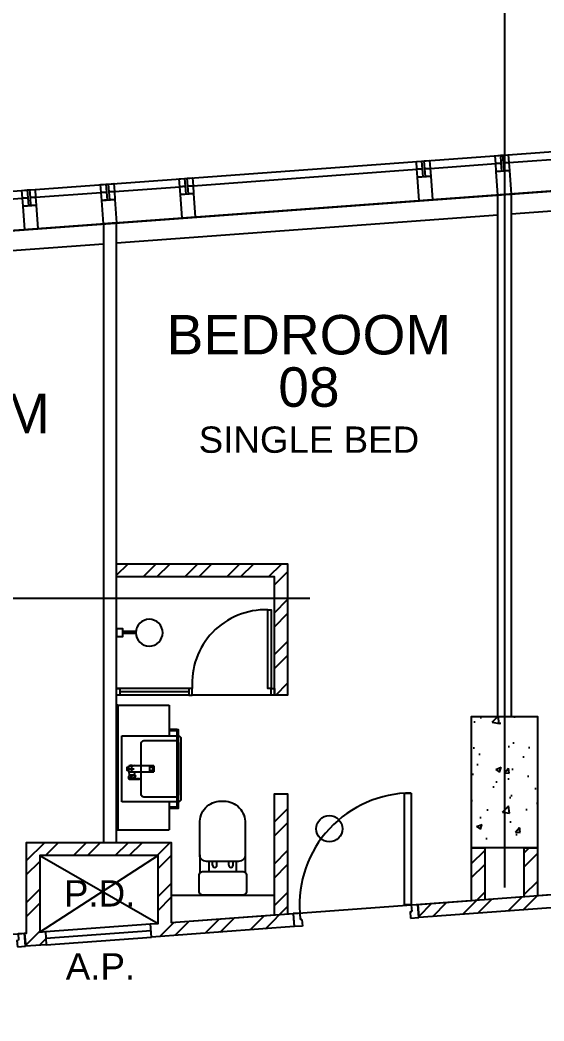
# Model space of a CAD drawing. Header units: millimetres. Extents: x -1214 to 71105, y 7230 to 56309.
# Drawn here: x 33315 to 37300, y 32234 to 39846 of the extents above; entities that cross this region are included whole.
import ezdxf
from ezdxf.enums import TextEntityAlignment as Align

# ---------------------------------------------------------------- set-up
doc = ezdxf.new("R2010")
doc.units = ezdxf.units.MM
doc.header["$MEASUREMENT"] = 0
doc.linetypes.add('CENTERX2', pattern=[101.6, 63.5, -12.7, 12.7, -12.7])
doc.layers.get('0').update_dxf_attribs({"color": 8})
doc.layers.get('Defpoints').update_dxf_attribs({"color": 8})
for name, color, linetype in [('Default', 8, 'Continuous'), ('Door', 8, 'Continuous'), ('Dry Wall', 8, 'Continuous'), ('FSD', 8, 'Continuous'), ('GBP A.P.', 8, 'Continuous'), ('GBP Dim', 8, 'Continuous'), ('GBP Text 200', 8, 'Continuous'), ('GBP Text 250', 8, 'Continuous'), ('grid', 8, 'CENTERX2'), ('hatch', 8, 'Continuous'), ('Kerb', 8, 'Continuous'), ('LP-Furn built-in', 8, 'Continuous'), ('LP-Sanitary', 8, 'Continuous'), ('LP-Sanitary2', 8, 'Continuous'), ('LP-WC', 8, 'Continuous'), ('PD', 8, 'Continuous'), ('PD DOOR', 8, 'Continuous'), ('TEXT', 8, 'Continuous'), ('WALL-NEW', 8, 'Continuous'), ('WALL-STRUCTURE', 8, 'Continuous'), ('WINDOW', 8, 'Continuous'), ('WINDOW-MULLION', 8, 'Continuous'), ('zzz-room mix', 8, 'Continuous')]:
    doc.layers.add(name, color=color, linetype=linetype)
doc.layers.add('LP-Nonplot', color=8, linetype='Continuous', plot=False)
doc.styles.add('BH', font='arial.ttf')
doc.dimstyles.new('200 GBP', dxfattribs={"dimscale": 1.5, "dimtxt": 150, "dimasz": 50, "dimexe": 100, "dimexo": 50, "dimgap": 50, "dimtad": 1, "dimdec": 0, "dimzin": 0, "dimdsep": 46, "dimtxsty": 'BH', "dimblk": 'ARCHTICK', "dimcen": 0.09, "dimdle": 100, "dimclrd": 9, "dimclre": 9, "dimclrt": 1, "dimadec": 0, "dimazin": 0, "dimtfac": 1, "dimtdec": 0, "dimtix": 1, "dimtmove": 2, "dimatfit": 3, "dimldrblk": 'ARCHTICK', "dimfxl": 300, "dimfxlon": 1, "dimtolj": 1, "dimtzin": 0, "dimarcsym": 0})
doc.dimstyles.get("Standard").update_dxf_attribs({"dimtxt": 0.18, "dimasz": 0.18, "dimexe": 0.18, "dimexo": 0.0625, "dimgap": 0.09, "dimtad": 0, "dimtih": 1, "dimtoh": 1, "dimdec": 4, "dimzin": 0, "dimdsep": 46, "dimtxsty": 'Standard', "dimcen": 0.09, "dimadec": 0, "dimazin": 0, "dimtfac": 1, "dimtdec": 4, "dimtofl": 0, "dimtmove": 0, "dimatfit": 3, "dimfxl": 1, "dimtolj": 1, "dimtzin": 0, "dimarcsym": 0})

# ---------------------------------------------------------------- blocks, each defined once
blk = doc.blocks.new('DR1CR2')
at = {"layer": 'Door'}
for p, q in [((-50, 0), (-50, -50)), ((-50, 0), (0, 0)), ((0, 0), (0, -75)), ((-62.5, -50), (-50, -50)), ((-62.5, -50), (-62.5, -100)), ((0, -75), (0, -100)), ((-62.5, -100), (0, -100))]:
    blk.add_line(p, q, dxfattribs=at)
blk = doc.blocks.new('A$C65CE4B9A')
at = {"layer": 'grid', "ltscale": 200}
for p, q in [((-32000, 10500), (-32000, -20450)), ((-66500, 0), (0, 0))]:
    blk.add_line(p, q, dxfattribs=at)
blk = doc.blocks.new('_ArchTick')
at = {"color": 0, "const_width": 0.1}
blk.add_lwpolyline([(0.5, 0.5), (-0.5, -0.5)], dxfattribs=at)
blk = doc.blocks.new('*D47')
at = {"layer": 'Defpoints', "color": 0, "transparency": 16777216}
for p in [(35702.3, 32974.1), (42052.7, 31885.6), (35815.7, 31428.2)]:
    blk.add_point(p, dxfattribs=at)
at = {"layer": 'GBP Dim', "color": 9, "lineweight": -2, "transparency": 16777216}
for p, q in [((41928.3, 33581), (42063.6, 31736)), ((41490.5, 33398.5), (42088.9, 33442.4)), ((41603.9, 31852.7), (42202.3, 31896.6))]:
    blk.add_line(p, q, dxfattribs=at)
at = {"layer": 'GBP Dim', "color": 9, "lineweight": -2, "transparency": 16777216, "xscale": 75, "yscale": 75, "zscale": 75}
for p, rotation in [((41939.3, 33431.4), 94.19418278322694), ((42052.7, 31885.6), 274.1941827832269)]:
    blk.add_blockref('_ArchTick', p, dxfattribs=dict(at, rotation=rotation))
at = {"layer": 'GBP Dim', "transparency": 16777216, "insert": (42185.4, 32672.4), "char_height": 225, "attachment_point": 5, "rotation": 274.19418, "style": 'BH'}
blk.add_mtext('\\A1;1550', dxfattribs=at)
blk = doc.blocks.new('*D81')
at = {"layer": 'Defpoints', "color": 0, "transparency": 16777216}
for p in [(43166.2, 32379.7), (43200, 31919.7), (23298.3, 30460.2)]:
    blk.add_point(p, dxfattribs=at)
at = {"layer": 'GBP Dim', "color": 9, "lineweight": -2, "transparency": 16777216}
for p, q in [((43194.5, 31994.5), (43155.3, 32529.3)), ((23115, 30909.3), (43315.8, 32390.7)), ((23292.8, 30535), (23253.6, 31069.9))]:
    blk.add_line(p, q, dxfattribs=at)
at = {"layer": 'GBP Dim', "color": 9, "lineweight": -2, "transparency": 16777216, "xscale": 75, "yscale": 75, "zscale": 75}
for p, rotation in [((43166.2, 32379.7), 4.194182783227751), ((23264.6, 30920.3), 184.1941827832277)]:
    blk.add_blockref('_ArchTick', p, dxfattribs=dict(at, rotation=rotation))
at = {"layer": 'GBP Dim', "transparency": 16777216, "insert": (33201.5, 31839.4), "char_height": 225, "attachment_point": 5, "rotation": 4.19418, "style": 'BH'}
blk.add_mtext('\\A1;19955', dxfattribs=at)
blk = doc.blocks.new('*D90')
at = {"layer": 'Defpoints', "color": 0, "transparency": 16777216}
for p in [(48808.1, 41349.4), (48940.4, 39545.5), (27945.4, 38507.1)]:
    blk.add_point(p, dxfattribs=at)
at = {"layer": 'GBP Dim', "color": 9, "lineweight": -2, "transparency": 16777216}
for p, q in [((48841.1, 40900.6), (48797.2, 41499)), ((27700, 39801.4), (48957.7, 41360.3)), ((27882.5, 39363.6), (27838.7, 39962))]:
    blk.add_line(p, q, dxfattribs=at)
at = {"layer": 'GBP Dim', "color": 9, "lineweight": -2, "transparency": 16777216, "xscale": 75, "yscale": 75, "zscale": 75}
for p, rotation in [((48808.1, 41349.4), 4.194182783265727), ((27849.6, 39812.4), 184.1941827832657)]:
    blk.add_blockref('_ArchTick', p, dxfattribs=dict(at, rotation=rotation))
at = {"layer": 'GBP Dim', "transparency": 16777216, "insert": (38315, 40770.3), "char_height": 225, "attachment_point": 5, "rotation": 4.19418, "style": 'BH'}
blk.add_mtext('\\A1;21015', dxfattribs=at)
blk = doc.blocks.new('*D162')
at = {"layer": 'Defpoints', "color": 0, "transparency": 16777216}
for p in [(34000, 42790.4), (34000, 38299.3), (30999.6, 38079.3)]:
    blk.add_point(p, dxfattribs=at)
at = {"layer": 'GBP Dim', "color": 9, "lineweight": -2, "transparency": 16777216}
for p, q in [((30999.6, 42340.4), (30999.6, 42940.4)), ((34000, 42340.4), (34000, 42940.4)), ((30849.6, 42790.4), (34150, 42790.4))]:
    blk.add_line(p, q, dxfattribs=at)
at = {"layer": 'GBP Dim', "color": 9, "lineweight": -2, "transparency": 16777216, "xscale": 75, "yscale": 75, "zscale": 75, "rotation": 180}
blk.add_blockref('_ArchTick', (30999.6, 42790.4), dxfattribs=at)
at = {"layer": 'GBP Dim', "color": 9, "lineweight": -2, "transparency": 16777216, "xscale": 75, "yscale": 75, "zscale": 75}
blk.add_blockref('_ArchTick', (34000, 42790.4), dxfattribs=at)
at = {"layer": 'GBP Dim', "transparency": 16777216, "insert": (32499.8, 42980.4), "char_height": 225, "attachment_point": 5, "style": 'BH'}
blk.add_mtext('\\A1;3000', dxfattribs=at)
blk = doc.blocks.new('*D163')
at = {"layer": 'Defpoints', "color": 0, "transparency": 16777216}
for p in [(37000, 42790.4), (37000, 38519.3), (34000, 38299.2)]:
    blk.add_point(p, dxfattribs=at)
at = {"layer": 'GBP Dim', "color": 9, "lineweight": -2, "transparency": 16777216}
for p, q in [((34000, 42340.4), (34000, 42940.4)), ((37000, 42340.4), (37000, 42940.4)), ((33850, 42790.4), (37150, 42790.4))]:
    blk.add_line(p, q, dxfattribs=at)
at = {"layer": 'GBP Dim', "color": 9, "lineweight": -2, "transparency": 16777216, "xscale": 75, "yscale": 75, "zscale": 75, "rotation": 180}
blk.add_blockref('_ArchTick', (34000, 42790.4), dxfattribs=at)
at = {"layer": 'GBP Dim', "color": 9, "lineweight": -2, "transparency": 16777216, "xscale": 75, "yscale": 75, "zscale": 75}
blk.add_blockref('_ArchTick', (37000, 42790.4), dxfattribs=at)
at = {"layer": 'GBP Dim', "transparency": 16777216, "insert": (35500, 42980.4), "char_height": 225, "attachment_point": 5, "style": 'BH'}
blk.add_mtext('\\A1;3000', dxfattribs=at)
blk = doc.blocks.new('*D164')
at = {"layer": 'Defpoints', "color": 0, "transparency": 16777216}
for p in [(40000, 42790.4), (40000, 38739.2), (37000, 38519.3)]:
    blk.add_point(p, dxfattribs=at)
at = {"layer": 'GBP Dim', "color": 9, "lineweight": -2, "transparency": 16777216}
for p, q in [((37000, 42340.4), (37000, 42940.4)), ((40000, 42340.4), (40000, 42940.4)), ((36850, 42790.4), (40150, 42790.4))]:
    blk.add_line(p, q, dxfattribs=at)
at = {"layer": 'GBP Dim', "color": 9, "lineweight": -2, "transparency": 16777216, "xscale": 75, "yscale": 75, "zscale": 75, "rotation": 180}
blk.add_blockref('_ArchTick', (37000, 42790.4), dxfattribs=at)
at = {"layer": 'GBP Dim', "color": 9, "lineweight": -2, "transparency": 16777216, "xscale": 75, "yscale": 75, "zscale": 75}
blk.add_blockref('_ArchTick', (40000, 42790.4), dxfattribs=at)
at = {"layer": 'GBP Dim', "transparency": 16777216, "insert": (38500, 42980.4), "char_height": 225, "attachment_point": 5, "style": 'BH'}
blk.add_mtext('\\A1;3000', dxfattribs=at)
blk = doc.blocks.new('CURTAIN WALL')
at = {"layer": 'WINDOW-MULLION', "ltscale": 100}
blk.add_line((-10, 300), (10, 300), dxfattribs=at)
for points in [[(-50, 300), (-10, 300), (-10, 240), (-50, 240), (-50, 300)], [(-50, 240), (-10, 240), (-10, 180), (-50, 180), (-50, 240)], [(10, 300), (50, 300), (50, 240), (10, 240), (10, 300)], [(10, 240), (50, 240), (50, 180), (10, 180), (10, 240)]]:
    blk.add_lwpolyline(points, dxfattribs=at)
at = {"layer": 'WINDOW-MULLION'}
blk.add_lwpolyline([(-50, 180), (50, 180), (50, 0), (-50, 0)], close=True, dxfattribs=at)
blk = doc.blocks.new('pln_shower head')
at = {"ltscale": 100}
for points in [[(101, 9.1), (200, 9.1)], [(101, -5.9), (200, -5.9)]]:
    blk.add_lwpolyline(points, dxfattribs=at)
at = {"ltscale": 0.5}
blk.add_lwpolyline([(248, 30.1), (248, -29.9), (200, -29.9), (200, 30.1)], close=True, dxfattribs=at)
at = {"ltscale": 100}
blk.add_circle((0, 0), 101.9, dxfattribs=at)
blk = doc.blocks.new('pln_toilet')
for p, q in [((-170.1, -306.5), (-170.1, -171.6)), ((-78.2, -226.9), (-78.2, -256.5)), ((-45, -226.9), (-45, -256.5)), ((44.7, -226.9), (44.7, -256.5)), ((77.9, -226.9), (77.9, -256.5)), ((175.5, -306.5), (175.5, -165.2))]:
    blk.add_line(p, q)
for points in [[(180, -30), (180, -149.3, -0.414214), (150, -179.3), (-150, -179.3, -0.414214), (-180, -149.3), (-180, -30, -0.414214), (-150, 0), (150, 0, -0.414214)], [(175.5, -306.5), (175.5, -545.1, -0.424695), (14, -715.1), (-7.8, -715.1, -0.423698), (-170.1, -545.1), (-170.1, -306.5, -0.414214), (-120.1, -256.5), (125.5, -256.5, -0.414214)]]:
    blk.add_lwpolyline(points, format="xyb", close=True)
for points in [[(-101.9, -256.5), (-101.9, -179.3)], [(102.9, -179.3), (102.9, -256.5)]]:
    blk.add_lwpolyline(points)
for centre in [(-61.6, -226.9), (61.3, -226.9)]:
    blk.add_arc(centre, 16.6, 0, 180)
blk = doc.blocks.new('SEANNOT_GROUP2')
at = {"layer": 'Default'}
blk.add_line((81.5, 351.1), (81.5, 317.9), dxfattribs=at)
blk = doc.blocks.new('SEANNOT_GROUP3')
at = {"layer": 'Default'}
blk.add_line((99.8, 335.2), (63.8, 335.2), dxfattribs=at)
blk = doc.blocks.new('ghtfdgd')
at = {"layer": 'LP-Sanitary'}
for p, q in [((79214.2, -115039.6), (79218.2, -114994.6)), ((79215.7, -115019.1), (79215.7, -115005.6)), ((79215.7, -115005.6), (79217.2, -115005.6)), ((79220.2, -114994.6), (79217.1, -115027.9)), ((79220.2, -114994.6), (79218.2, -114994.6)), ((79218.9, -115183.4), (79220.2, -114994.6)), ((79261.1, -114994.6), (79220.2, -114994.6)), ((79230.7, -114993.6), (79230.7, -114979.6)), ((79231.2, -114979.1), (79250.2, -114979.1)), ((79250.2, -114994.1), (79231.2, -114994.1)), ((79238.9, -114994.1), (79238.9, -114994.6)), ((79242.4, -114994.6), (79242.4, -114994.1)), ((79250.7, -114979.6), (79250.7, -114993.6)), ((79263.2, -114994.6), (79261.1, -114994.6)), ((79261.1, -114994.6), (79262.4, -115183.4)), ((79264.2, -115027.9), (79261.1, -114994.6)), ((79263.2, -114994.6), (79288.7, -114996.6)), ((79263.2, -114994.6), (79267.1, -115039.6)), ((79288.7, -115037.7), (79288.7, -114996.6)), ((79290.7, -115009.4), (79290.7, -115000.9)), ((79290.7, -115009.6), (79290.7, -115009.4)), ((79290.7, -115010.3), (79290.7, -115009.6)), ((79290.7, -115044.4), (79290.7, -115010.3)), ((79290.9, -115010.4), (79310.4, -115018.6)), ((79290.9, -115010.4), (79290.9, -115044.5)), ((79310.7, -115017.8), (79291, -115009.5)), ((79291, -115009.5), (79291, -115009.5)), ((79291, -115009.5), (79291, -115009.5)), ((79310.4, -115018.6), (79310.5, -115018.7)), ((79310.5, -115018.7), (79310.5, -115027.4)), ((79310.7, -115017.8), (79314.8, -115009.2)), ((79315.2, -115010.7), (79313.6, -115020.4)), ((79313.6, -115020.5), (79313.6, -115020.4)), ((79317.3, -115050.5), (79313.6, -115020.5)), ((79315.2, -115010.7), (79317.3, -115050.4)), ((79318, -115050.2), (79316, -115010.5)), ((79317.3, -115002.9), (79318.9, -114997.5)), ((79319.4, -115044.7), (79317.3, -115002.9)), ((79318.7, -114997.4), (79318.9, -114997.5)), ((79319.3, -114997.6), (79318.9, -114997.4)), ((79318.9, -114997.5), (79319.4, -114997.7)), ((79319.4, -114997.7), (79319.4, -115044.7)), ((79319.8, -115045.3), (79319.8, -114998.3)), ((79217.1, -115027.9), (79214.2, -115039.6)), ((79217.1, -115039.6), (79214.2, -115039.6)), ((79217.5, -115184.4), (79217.1, -115027.9)), ((79264.2, -115027.9), (79263.8, -115184.4)), ((79264.2, -115027.9), (79267.1, -115039.6)), ((79267.1, -115039.6), (79264.2, -115039.6)), ((79288.7, -115037.7), (79267.1, -115039.6)), ((79290.7, -115044.7), (79290.7, -115044.4)), ((79290.9, -115044.5), (79310.4, -115036.3)), ((79291, -115044.9), (79310.7, -115036.6)), ((79310.4, -115036.3), (79310.5, -115036.2)), ((79310.5, -115036.2), (79310.5, -115027.4)), ((79313.5, -115028.9), (79313.5, -115020.8)), ((79313.5, -115020.8), (79317.3, -115050.9)), ((79313.5, -115028.9), (79313.5, -115036.9)), ((79313.5, -115036.9), (79317.3, -115075.5)), ((79313.5, -115037), (79317.3, -115075.5)), ((79317.3, -115050.4), (79317.3, -115050.5)), ((79317.3, -115051.4), (79317.3, -115063.3)), ((79317.3, -115075.1), (79317.3, -115063.3)), ((79317.7, -115051.6), (79318.9, -115052.3)), ((79317.7, -115063.5), (79317.7, -115051.6)), ((79317.7, -115063.5), (79317.7, -115075.4)), ((79317.7, -115075.4), (79318.9, -115074.8)), ((79319.4, -115051), (79318, -115050.2)), ((79318, -115076), (79319.3, -115075.3)), ((79318.9, -115074.8), (79318.9, -115052.3)), ((79319.4, -115044.7), (79319.4, -115051)), ((79319.8, -115051.6), (79319.8, -115045.3)), ((79319.8, -115051.9), (79319.8, -115051.6)), ((79319.8, -115051.9), (79319.8, -115074.4)), ((79319.8, -115074.4), (79319.8, -115074.6)), ((79225, -115154.8), (79225, -115173.1)), ((79255.3, -115153.8), (79226, -115153.8)), ((79255.3, -115154), (79226, -115154)), ((79256.3, -115173.1), (79256.3, -115154.8)), ((79218.9, -115183.4), (79217.5, -115184.4)), ((79217.5, -115184.4), (79263.8, -115184.4)), ((79262.4, -115183.4), (79218.9, -115183.4)), ((79226, -115174.1), (79255.3, -115174.1)), ((79262.4, -115183.4), (79263.8, -115184.4))]:
    blk.add_line(p, q, dxfattribs=at)
for centre, radius, start, end in [((79240.7, -115019.1), 25, 180, 185.74251), ((79231.2, -114979.6), 0.5, 90, 180), ((79231.2, -114993.6), 0.5, 180, 270), ((79250.2, -114979.6), 0.5, 0, 90), ((79250.2, -114993.6), 0.5, 270, 0), ((79280.3, -115017.1), 20, 56.8024, 65.16541), ((79290.9, -115000.9), 0.2, 127.85265, 180), ((79511, -115282.7), 357.7, 125.84981, 127.98251), ((79530.3, -115308.3), 389.7, 125.92638, 127.88363), ((79234, -109870), 5139.5, 270.63577, 270.89969), ((79227.2, -108854.2), 6155.7, 270.59451, 270.81562), ((79288.3, -115009.7), 2.67, 3.1953, 9.33669), ((79301.7, -114992.9), 0.28, 69.68638, 135.20106), ((79319.7, -114996.5), 23.1, 247.12521, 247.49949), ((79314, -115009.4), 0.822, 12.82151, 37.37855), ((79314.7, -115011.5), 2.53, 77.49723, 90.78809), ((79315.1, -115009.5), 0.509, 38.0096, 78.40522), ((84763.2, -116562.2), 5664.7, 164.02206, 164.08854), ((79313.8, -115010.5), 2.18, 358.67427, 36.2852), ((79318.5, -114997.9), 0.689, 55.95421, 80.13248), ((79319, -114998.3), 0.8, 0.00654, 61.47672), ((79280.3, -115017.1), 20, 294.83459, 301.61275), ((79290.9, -115044.7), 0.2, 180.01397, 293.04704), ((79339.3, -115104.4), 73.6, 112.75714, 112.87481), ((79312.3, -115020.9), 1.23, 6.09456, 11.51592), ((79308.7, -115037.4), 4.84, 5.24499, 7.19277), ((79310.7, -115037.3), 2.83, 5.64545, 8.81471), ((79317.8, -115050.7), 0.54, 62.22165, 149.68726), ((79305.3, -115051.3), 11.9, 359.62289, 2.1624), ((79313.2, -115075.2), 4.12, 356.11976, 1.38136), ((79317.8, -115075.5), 0.494, 177.69922, 295.85307), ((79318.6, -115075.3), 0.938, 181.08912, 220.22046), ((79315.7, -115050), 2.38, 342.31294, 353.97204), ((79317.3, -115050.2), 0.738, 359.2113, 2.9985), ((79319, -115074.6), 0.786, 294.19625, 0.49169), ((79319.1, -115051.6), 0.688, 1.5121, 63.73401)]:
    blk.add_arc(centre, radius, start, end, dxfattribs=at)
for centre, major_axis, ratio, start_param, end_param in [((79290.9, -115000.9), (0.2, 0), 0.870233, 1.308042, 3.141593), ((79290.9, -115009.4), (0.2, 0), 0.870251, 1.333095, 3.141593), ((79290.9, -115010.3), (0.2, 0), 0.5, 3.141593, 4.712389), ((79290.9, -115000.9), (0.123, -0.158), 0.834595, 2.099205, 3.141593), ((79290.9, -115000.9), (0.123, -0.158), 0.834595, 3.141593, 3.165459), ((79290.9, -115010), (0.077, 0.836), 0.04975, 4.217846, 5.325586), ((79301.6, -114992.9), (0.117, -0.162), 0.844851, 2.109561, 3.167674), ((79310.4, -115018.2), (-0.311, -0.737), 0.21898, 1.092037, 2.210933), ((79310.5, -115018.3), (-0.309, -0.738), 0.217421, 1.09135, 2.210755), ((79314.3, -115020.6), (-0.782, -0.167), 0.921627, 5.682069, 6.099643), ((79314.3, -115020.8), (-0.794, -0.099), 0.898005, 5.760928, 6.175764), ((79315.1, -115009.6), (0.173, 0.708), 0.018166, 0.444134, 0.918054), ((79315.3, -115009.6), (0.412, 0.321), 0.549065, 0.513637, 1.195391), ((79315.7, -115010.9), (-0.499, -0.026), 0.868619, 4.118709, 5.82428), ((79316.8, -115003.6), (0.961, -0.275), 0.902908, 1.271288, 1.565184), ((79318.4, -114998), (-0.211, -0.772), 0.117484, 2.694436, 3.141054), ((79318.5, -114998.1), (-0.382, -0.703), 0.237912, 2.705017, 3.14394), ((79319, -114998.3), (-0.382, -0.703), 0.237912, 2.705017, 3.141091), ((79319, -114998.3), (-0.8, 0), 0.876594, 3.141494, 4.164132), ((79290.9, -115044.4), (0.2, 0), 0.5, 3.141593, 4.712389), ((79290.9, -115044.1), (-0.077, 0.836), 0.04975, 2.065339, 3.17308), ((79310.4, -115035.9), (-0.311, 0.737), 0.21898, 2.049556, 3.141593), ((79310.5, -115035.8), (-0.309, 0.738), 0.217421, 2.050243, 3.169648), ((79310.4, -115035.9), (-0.311, 0.737), 0.21898, 3.141593, 3.168451), ((79314.3, -115036.7), (0.793, 0.106), 0.789486, 3.026004, 3.133916), ((79314.3, -115036.9), (0.796, 0.077), 0.827125, 3.057559, 3.141593), ((79317.8, -115050.6), (-0.5, -0.016), 0.857677, 4.139605, 5.842177), ((79317.8, -115050.9), (-0.5, -0.02), 0.273668, 4.356492, 6.23412), ((79317.8, -115063.3), (-0.5, 0), 0.5, 0.054498, 1.448623), ((79317.8, -115075.5), (-0.494, 0.079), 0.969108, 0.192451, 2.070079), ((79319, -115045.3), (-0.8, 0), 0.876594, 3.141494, 4.164132), ((79226, -115154.8), (-1, 0), 0.992546, 4.712389, 6.283185), ((79226, -115154.9), (1, 0), 0.890286, 1.570796, 3.141593), ((79255.3, -115154.8), (-1, 0), 0.992546, 3.141593, 4.712389), ((79255.3, -115154.9), (1, 0), 0.890286, 0, 1.570796), ((79226, -115173.1), (1, 0), 0.992546, 3.141593, 4.712389), ((79255.3, -115173.1), (1, 0), 0.992546, 4.712389, 6.283185)]:
    blk.add_ellipse(centre, major_axis=major_axis, ratio=ratio, start_param=start_param, end_param=end_param, dxfattribs=at)
for points, knots in [([(79291, -115009.5), (79291, -115009.5), (79290.9, -115009.5), (79290.8, -115009.6), (79290.7, -115009.6), (79290.7, -115009.6)], [0, 0, 0, 0, 0.5, 0.5, 1, 1, 1, 1]), ([(79291, -115000.7), (79291, -115000.8), (79291, -115000.8), (79291, -115000.9), (79291, -115001.2), (79291, -115001.4), (79291, -115001.7), (79291, -115002.7), (79291, -115003.8), (79291, -115004.8), (79291, -115006.3), (79291, -115007.8), (79291, -115009.2)], [0, 0, 0, 0, 0.02306, 0.02306, 0.02306, 0.115301, 0.115301, 0.115301, 0.484264, 0.484264, 0.484264, 1, 1, 1, 1]), ([(79301.6, -114992.7), (79301.9, -114992.8), (79302.2, -114992.9), (79302.5, -114993), (79305, -114993.6), (79307.5, -114994.3), (79310.1, -114995), (79312.9, -114995.8), (79315.8, -114996.6), (79318.7, -114997.4)], [0, 0, 0, 0, 0.051688, 0.051688, 0.051688, 0.494848, 0.494848, 0.494848, 1, 1, 1, 1]), ([(79310.5, -115018.7), (79310.9, -115018.8), (79311.2, -115019), (79311.9, -115019.4), (79312.2, -115019.7), (79312.8, -115020.1), (79313, -115020.3), (79313.4, -115020.5), (79313.5, -115020.5), (79313.5, -115020.7)], [0, 0, 0, 0, 0.25, 0.25, 0.5, 0.5, 0.75, 0.75, 1, 1, 1, 1]), ([(79313.6, -115020.4), (79313.5, -115020.2), (79313.5, -115020), (79313.3, -115019.6), (79313.2, -115019.3), (79312.7, -115018.8), (79312.3, -115018.6), (79311.6, -115018.2), (79311.2, -115018), (79310.8, -115017.9)], [0, 0, 0, 0, 0.25, 0.25, 0.5, 0.5, 0.75, 0.75, 1, 1, 1, 1]), ([(79314.8, -115009.2), (79314.8, -115009.2), (79314.9, -115009.2), (79314.9, -115009.2), (79315, -115009.2), (79315, -115009.2), (79315.1, -115009.2), (79315.2, -115009.2)], [0, 0, 0, 0, 0.25, 0.25, 0.5, 0.5, 1, 1, 1, 1]), ([(79317.1, -115002.7), (79317, -115003), (79316.9, -115003.3), (79316.8, -115003.6), (79316.5, -115004.7), (79316.2, -115005.8), (79315.9, -115006.9), (79315.7, -115007.6), (79315.4, -115008.3), (79315.2, -115009)], [0, 0, 0, 0, 0.131954, 0.131954, 0.131954, 0.659772, 0.659772, 0.659772, 1, 1, 1, 1]), ([(79315.2, -115009.2), (79315.2, -115009.2), (79315.2, -115009.2), (79315.2, -115009.2), (79315.2, -115009.2), (79315.2, -115009.2)], [0, 0, 0, 0, 0.5, 0.5, 1, 1, 1, 1]), ([(79315.2, -115009.2), (79315.3, -115009.3), (79315.3, -115009.4), (79315.3, -115009.5), (79315.3, -115009.6), (79315.3, -115009.8), (79315.3, -115009.8), (79315.3, -115009.9), (79315.3, -115010), (79315.2, -115010.2), (79315.2, -115010.3), (79315.2, -115010.5), (79315.2, -115010.6), (79315.2, -115010.7)], [0, 0, 0, 0, 0.125, 0.125, 0.25, 0.25, 0.375, 0.375, 0.5, 0.5, 0.75, 0.75, 1, 1, 1, 1]), ([(79318.7, -114997.4), (79318.6, -114997.5), (79318.6, -114997.7), (79318.5, -114997.9), (79318.2, -114999), (79317.9, -115000.1), (79317.5, -115001.2), (79317.4, -115001.7), (79317.2, -115002.2), (79317.1, -115002.7)], [0, 0, 0, 0, 0.095324, 0.095324, 0.095324, 0.707603, 0.707603, 0.707603, 1, 1, 1, 1]), ([(79310.5, -115036.2), (79310.9, -115036.1), (79311.2, -115035.9), (79311.9, -115035.6), (79312.2, -115035.5), (79312.8, -115035.6), (79313, -115035.7), (79313.4, -115036.2), (79313.5, -115036.5), (79313.5, -115036.8)], [0, 0, 0, 0, 0.25, 0.25, 0.5, 0.5, 0.75, 0.75, 1, 1, 1, 1]), ([(79310.8, -115036.5), (79311, -115036.5), (79311.3, -115036.3), (79311.8, -115036.2), (79312.2, -115036.1), (79312.5, -115036), (79312.8, -115036), (79313, -115036), (79313.1, -115036.1), (79313.2, -115036.2), (79313.4, -115036.3), (79313.5, -115036.6), (79313.5, -115036.7), (79313.5, -115036.8)], [0, 0, 0, 0, 0.124812, 0.2213171, 0.3092796, 0.3899271, 0.4711589, 0.5451559, 0.6166529, 0.6889172, 0.7974179, 0.8896188, 0.9816515, 0.9816515, 0.9816515, 0.9816515]), ([(79317.3, -115050.5), (79317.3, -115050.5), (79317.3, -115050.5), (79317.3, -115050.6), (79317.3, -115050.6), (79317.3, -115050.7), (79317.3, -115050.8), (79317.3, -115050.9)], [0, 0, 0, 0, 0.25, 0.25, 0.5, 0.5, 1, 1, 1, 1]), ([(79317.3, -115051.4), (79317.3, -115051.5), (79317.3, -115051.5), (79317.5, -115051.6), (79317.6, -115051.6), (79317.7, -115051.6)], [0, 0, 0, 0, 0.5, 0.5, 1, 1, 1, 1]), ([(79317.3, -115075.1), (79317.3, -115075.2), (79317.3, -115075.2), (79317.5, -115075.3), (79317.6, -115075.3), (79317.7, -115075.4)], [0, 0, 0, 0, 0.5, 0.5, 1, 1, 1, 1]), ([(79317.7, -115051.6), (79317.7, -115051.6), (79317.7, -115051.5), (79317.8, -115051.4), (79317.8, -115051.3), (79317.8, -115051.1), (79317.8, -115051), (79317.9, -115050.9), (79317.9, -115050.8), (79317.9, -115050.7)], [0, 0, 0, 0, 0.25, 0.25, 0.5, 0.5, 0.75, 0.75, 1, 1, 1, 1]), ([(79319.4, -115051), (79319.4, -115051), (79319.4, -115051), (79319.4, -115051), (79319.4, -115051), (79319.4, -115051), (79319.4, -115051), (79319.4, -115051.1), (79319.4, -115051.1), (79319.4, -115051.2), (79319.4, -115051.2), (79319.3, -115051.3), (79319.3, -115051.3), (79319.3, -115051.4), (79319.3, -115051.5), (79319.2, -115051.6), (79319.2, -115051.6), (79319.1, -115051.7), (79319.1, -115051.8), (79319, -115051.9), (79319, -115052), (79318.9, -115052.1), (79318.9, -115052.1), (79318.9, -115052.2), (79318.9, -115052.3), (79318.9, -115052.3), (79318.9, -115052.3), (79318.9, -115052.3), (79318.9, -115052.3), (79318.9, -115052.3), (79318.9, -115052.3)], [0, 0, 0, 0, 0.000034, 0.000034, 0.000034, 0.03445, 0.03445, 0.03445, 0.175251, 0.175251, 0.175251, 0.317196, 0.317196, 0.317196, 0.479622, 0.479622, 0.479622, 0.662074, 0.662074, 0.662074, 0.829132, 0.829132, 0.829132, 0.958486, 0.958486, 0.958486, 0.999966, 0.999966, 0.999966, 1, 1, 1, 1]), ([(79319.8, -115051.9), (79319.8, -115052), (79319.7, -115052), (79319.7, -115052.1), (79319.6, -115052.2), (79319.4, -115052.3), (79319.3, -115052.3), (79319.1, -115052.3), (79319, -115052.3), (79318.9, -115052.3)], [0, 0, 0, 0, 0.25, 0.25, 0.5, 0.5, 0.75, 0.75, 1, 1, 1, 1]), ([(79319.8, -115074.4), (79319.8, -115074.5), (79319.7, -115074.5), (79319.7, -115074.6), (79319.6, -115074.7), (79319.4, -115074.8), (79319.3, -115074.8), (79319.1, -115074.8), (79319, -115074.8), (79318.9, -115074.8)], [0, 0, 0, 0, 0.25, 0.25, 0.5, 0.5, 0.75, 0.75, 1, 1, 1, 1]), ([(79319.3, -115075.3), (79319.3, -115075.3), (79319.3, -115075.3), (79319.2, -115075.3), (79319.2, -115075.3), (79319.1, -115075.3), (79319.1, -115075.2), (79319, -115075.2), (79319, -115075.1), (79318.9, -115075.1), (79318.9, -115075), (79318.9, -115074.9), (79318.9, -115074.9), (79318.9, -115074.9), (79318.9, -115074.8), (79318.9, -115074.8), (79318.9, -115074.8), (79318.9, -115074.8), (79318.9, -115074.8)], [0.3296223, 0.3296223, 0.3296223, 0.3296223, 0.4796217, 0.4796217, 0.4796217, 0.6620737, 0.6620737, 0.6620737, 0.829132, 0.829132, 0.829132, 0.9584856, 0.9584856, 0.9584856, 0.9999655, 0.9999655, 0.9999655, 1, 1, 1, 1])]:
    blk.add_open_spline(points, degree=3, knots=knots, dxfattribs=at)
for points, degree in [([(79301.8, -114992.7), (79301.7, -114992.6), (79301.7, -114992.7), (79301.6, -114992.7)], 3), ([(79318.6, -114997.3), (79316.3, -114996.6), (79310.7, -114995.1), (79301.8, -114992.7)], 3), ([(79313.5, -115028.9), (79313.5, -115028.4), (79313.4, -115028), (79312.3, -115027.4), (79311.4, -115027.4), (79310.5, -115027.4)], 5), ([(79317.9, -115075.9), (79317.9, -115076), (79318, -115076), (79318, -115075.9)], 3)]:
    blk.add_open_spline(points, degree=degree, dxfattribs=at)
at = {"layer": 'LP-Nonplot'}
for name in ['SEANNOT_GROUP3', 'SEANNOT_GROUP2']:
    blk.add_blockref(name, (79159.1, -115352.3), dxfattribs=at)
blk = doc.blocks.new('SINK')
at = {"layer": 'LP-Sanitary'}
blk.add_line((-74936.8, -44774), (-75436.8, -44774), dxfattribs=at)
blk.add_lwpolyline([(-75436.8, -44774), (-75436.8, -45203.2, 0.414214), (-75416.8, -45223.2), (-74956.8, -45223.2, 0.414214), (-74936.8, -45203.2), (-74936.8, -44774)], format="xyb", dxfattribs=at)
blk.add_lwpolyline([(-75401.8, -44941.1), (-75401.8, -45183.3, 0.414117), (-75381.8, -45203.2), (-74991.8, -45203.2, 0.41431), (-74971.8, -45183.2), (-74971.8, -44941.1, 0.414117), (-74991.8, -44921.1), (-75381.8, -44921.1, 0.41431)], format="xyb", close=True, dxfattribs=at)
at = {"layer": 'LP-Furn built-in'}
blk.add_blockref('ghtfdgd', (-154427.4, 70168.1), dxfattribs=at)
blk = doc.blocks.new('pln_sink 1100x380')
at = {"ltscale": 1000}
for p, q in [((0, 0), (400, 0)), ((400, 0), (400, -235)), ((459.9, -184.9), (400, -184.9)), ((459.9, -194.9), (400, -194.9)), ((400, -735), (400, -950)), ((459.9, -776.6), (400, -776.6)), ((459.9, -786.6), (400, -786.6)), ((0, -950), (400, -950))]:
    blk.add_line(p, q, dxfattribs=at)
for points in [[(10, -950), (10, 0), (0, 0), (0, -950), (10, -950)], [(10, 0), (10, -950), (0, -950), (0, 0), (10, 0)]]:
    blk.add_lwpolyline(points, dxfattribs=at)
at = {"ltscale": 200}
blk.add_lwpolyline([(459.9, -184.9), (468.4, -184.9), (468.4, -786.6), (459.9, -786.6)], close=True, dxfattribs=at)
at = {"layer": 'LP-Furn built-in', "extrusion": (0, 0, -1), "zscale": -1, "rotation": 270}
blk.add_blockref('SINK', (44734, -75671.8), dxfattribs=at)

msp = doc.modelspace()

# ---------------------------------------------------------------- hatches: boundary and pattern name
at = {"layer": 'hatch'}
h = msp.add_hatch(dxfattribs=at)
h.set_pattern_fill('ANSI32', color=256, scale=30, style=0)
h.set_pattern_definition([(45, (323672.643, -85897.087), (-7.9549513, 7.9549513), []), (45, (323677.946, -85897.087), (-7.9549513, 7.9549513), [])])
h.paths.add_polyline_path([(33950, 38395.9), (34050, 38403.3), (34050, 38403.3), (33950, 38395.9)])
h = msp.add_hatch(dxfattribs=at)
h.set_pattern_fill('ANSI32', color=256, scale=600, style=0)
h.set_pattern_definition([(45, (33350, 32802.3), (-159.099, 159.099), []), (45, (33456.07, 32802.3), (-159.099, 159.099), [])])
h.paths.add_polyline_path([(34050, 35711.9), (35350, 35711.9), (35350, 34711.9), (35250, 34711.9), (35250, 35611.9), (34050, 35611.9)])
h.paths.add_polyline_path([(35350, 33048.7), (35392.7, 33051.8), (35400, 32952.1), (34315.1, 32872.5), (34307.8, 32972.3), (34365, 32976.5), (34365, 33491.5), (33465, 33491.5), (33465, 32910.5), (33507.6, 32913.6), (33514.9, 32813.9), (33357.3, 32802.3), (33350, 32902), (33365, 32903.1), (33365, 33591.5), (34465, 33591.5), (34465, 32983.8), (35250, 33041.4), (35250, 33961.9), (35350, 33961.9)])
h = msp.add_hatch(dxfattribs=at)
h.set_pattern_fill('AR-CONC', color=256, scale=60, style=0)
h.set_pattern_definition([(50, (-579051.98, 745630.23), (430.35611, -37.65128), [45, -495]), (355, (-579052, 745630.23), (-83.2508, 451.31528), [36, -396]), (100.4514, (-579016.1, 745627.1), (347.10563, 413.66373), [38.24411, -420.68527]), (46.1842, (-579052, 745750.23), (640.34463, -99.3114), [67.5, -742.5]), (96.6356, (-578998.6, 745741.96), (560.79762, 584.47072), [57.36617, -631.0278]), (351.1842, (-579052, 745750.23), (560.79717, 584.47116), [54, -594]), (21, (-578991.98, 745720.23), (358.14423, -241.57133), [45, -495]), (326, (-578992, 745720.23), (145.9892, 435.09003), [36, -396]), (71.4514, (-578962.13, 745700.1), (504.13358, 193.5183), [38.24411, -420.68527]), (37.5, (-579051.98, 745630.23), (7.295913, 199.736312), [0, -391.2, 0, -402, 0, -397.5]), (7.5, (-579051.98, 745630.23), (157.841722, 236.647027), [0, -229.2, 0, -382.2, 0, -151.5]), (327.5, (-579185.78, 745630.23), (320.293462, -13.532923), [0, -150, 0, -468, 0, -621]), (317.5, (-579245.78, 745630.23), (349.9117, 60.06299), [0, -195, 0, -310.8, 0, -441])])
h.paths.add_polyline_path([(37250, 33550), (36750, 33550), (36750, 34550), (37250, 34550)])
h = msp.add_hatch(dxfattribs=at)
h.set_pattern_fill('ANSI32', color=256, scale=600, style=0)
h.set_pattern_definition([(45, (36340.14, 33021.57), (-159.1, 159.1), []), (45, (36446.2, 33021.57), (-159.1, 159.1), [])])
h.paths.add_polyline_path([(36850, 33550), (36850, 33158.7), (37150, 33180.7), (37150, 33550), (37250, 33550), (37250, 33188), (37660.2, 33218.1), (37667.5, 33118.4), (36347.5, 33021.6), (36340.1, 33121.3), (36750, 33151.4), (36750, 33550)])

# ---------------------------------------------------------------- linework, layer by layer
at = {"layer": 'Door'}
msp.add_lwpolyline([(36290.3, 33967.6, 0.43582), (35442.6, 33055.4)], format="xyb", dxfattribs=at)
msp.add_lwpolyline([(36290.3, 33967.6), (36290.3, 33117.6), (36240.3, 33117.6), (36240.3, 33967.6), (36290.3, 33967.6)], dxfattribs=at)
at = {"layer": 'Dry Wall'}
for points in [[(36950, 34550), (36950, 38515.8), (37050, 38523.1), (37050, 34550)], [(34050, 33591.5), (34050, 38303), (33950, 38295.6), (33950, 33591.5)]]:
    msp.add_lwpolyline(points, dxfattribs=at)
at = {"layer": 'FSD'}
msp.add_circle((35667.6, 33696.2), 100, dxfattribs=at)
at = {"layer": 'Kerb'}
for points in [[(37050, 38372.6), (39950, 38585.3)], [(34050, 38152.6), (36950, 38365.3)], [(31053.6, 37932.9), (33950, 38145.3)]]:
    msp.add_lwpolyline(points, dxfattribs=at)
at = {"layer": 'LP-Sanitary'}
msp.add_lwpolyline([(35200, 35361.3, 0.444386), (34625, 34761.9)], format="xyb", dxfattribs=at)
for points in [[(35200, 35361.9), (35225, 35361.9), (35225, 34761.9), (35200, 34761.9)], [(34625, 34761.9), (34600, 34761.9), (34600, 34711.9), (34625, 34711.9)], [(35225, 34761.9), (35250, 34761.9), (35250, 34711.9), (35225, 34711.9)]]:
    msp.add_lwpolyline(points, close=True, dxfattribs=at)
for points in [[(34600, 34761.9), (34050, 34761.9), (34050, 34761.9)], [(34050, 34761.9), (34075, 34761.9), (34075, 34711.9), (34050, 34711.9), (34050, 34761.9)], [(34600, 34711.9), (34050, 34711.9), (34050, 34736.9)], [(34600, 34736.9), (34075, 34736.9)], [(35225, 34711.9), (34625, 34711.9)]]:
    msp.add_lwpolyline(points, dxfattribs=at)
at = {"layer": 'LP-WC'}
msp.add_line((34465, 33191.4), (35250, 33191.4), dxfattribs=at)
at = {"layer": 'PD', "ltscale": 20}
for p, q in [((33465, 33491.5), (34365, 32976.5)), ((34365, 33491.5), (33465, 32910.5))]:
    msp.add_line(p, q, dxfattribs=at)
at = {"layer": 'PD'}
for p, q in [((33507.6, 32913.6), (34307.8, 32972.3)), ((33514.9, 32813.9), (34315.1, 32872.5))]:
    msp.add_line(p, q, dxfattribs=at)
at = {"layer": 'PD DOOR'}
msp.add_line((33511.2, 32863.7), (34311.5, 32922.4), dxfattribs=at)
at = {"layer": 'WALL-NEW'}
for points in [[(34050, 35711.9), (35350, 35711.9), (35350, 34711.9), (35250, 34711.9), (35250, 35611.9), (34050, 35611.9), (34050, 35711.9)], [(35350, 33048.7), (35392.7, 33051.8), (35400, 32952.1), (34315.1, 32872.5), (34307.8, 32972.3), (34365, 32976.5), (34365, 33491.5), (33465, 33491.5), (33465, 32910.5), (33507.6, 32913.6), (33514.9, 32813.9), (33357.3, 32802.3), (33350, 32902), (33365, 32903.1), (33365, 33591.5), (34465, 33591.5), (34465, 32983.8), (35250, 33041.4), (35250, 33961.9), (35350, 33961.9), (35350, 33048.7)], [(36850, 33550), (36850, 33158.7), (37150, 33180.7), (37150, 33550), (37250, 33550), (37250, 33188), (37660.2, 33218.1), (37667.5, 33118.4), (36347.5, 33021.6), (36340.1, 33121.3), (36750, 33151.4), (36750, 33550), (36850, 33550)], [(36340.1, 33121.2), (36347.5, 33021.5)], [(33350, 32901.9), (33357.3, 32802.2)]]:
    msp.add_lwpolyline(points, dxfattribs=at)
at = {"layer": 'WALL-STRUCTURE'}
msp.add_lwpolyline([(37250, 33550), (36750, 33550), (36750, 34550), (37250, 34550)], close=True, dxfattribs=at)
at = {"layer": 'WINDOW'}
for points in [[(18899.9, 37492.8), (24988, 37939.3), (24951.5, 38437.9), (27931.4, 38656.4), (27968, 38157.8), (46152.6, 39491.3), (48931.5, 39695), (48968, 39196.5), (52027.9, 39420.9)], [(18899.9, 37192), (25153.7, 37650.6), (25117.2, 38149.3), (27809.7, 38346.8), (27846.3, 37848.1), (46174.5, 39192.1), (46174.5, 39192.1), (48813.1, 39385.5), (48849.7, 38887), (52050, 39121.8)], [(36433.9, 38718.5), (36932.6, 38755)], [(37032.3, 38762.3), (37531, 38798.9)], [(34630.7, 38586.2), (36334.2, 38711.1)], [(33433.9, 38498.5), (33932.6, 38535)], [(34032.3, 38542.3), (34531, 38578.9)], [(31632.4, 38366.3), (33334.2, 38491.1)]]:
    msp.add_lwpolyline(points, dxfattribs=at)
at = {"layer": 'zzz-room mix'}
for points in [[(45949.8, 39175.6), (27846.3, 37848.1), (27809.7, 38346.8), (25117.2, 38149.3), (25153.7, 37650.6), (18899.9, 37192)], [(20400, 31952.3), (24450, 32249.3), (24450, 32979.6), (25550, 32979.6), (25550, 32329.9), (30450, 32689.3), (30450, 33419.6), (31550, 33419.6), (31550, 32769.9), (33365, 32903.1), (33365, 33591.5), (34465, 33591.5), (34465, 32983.8), (39535, 33355.6)]]:
    msp.add_lwpolyline(points, dxfattribs=at)

# ---------------------------------------------------------------- block references
at = {"layer": 'Door'}
for p, rotation in [((36340.1, 33121.2), 4.194154122729603), ((33350, 32901.9), 4.194154122729267)]:
    msp.add_blockref('DR1CR2', p, dxfattribs=dict(at, rotation=rotation))
at = {"layer": 'Door', "extrusion": (0, 0, -1), "zscale": -1, "rotation": 355.8058458772704}
msp.add_blockref('DR1CR2', (-35392.7, 33051.7), dxfattribs=at)
at = {"layer": 'LP-Sanitary', "xscale": -1}
msp.add_blockref('pln_shower head', (34298, 35186.9), dxfattribs=at)
at = {"layer": 'LP-Sanitary'}
msp.add_blockref('pln_sink 1100x380', (34050, 34636.7), dxfattribs=at)
at = {"layer": 'LP-Sanitary2', "rotation": 180}
msp.add_blockref('pln_toilet', (34857.5, 33191.4), dxfattribs=at)
at = {"layer": 'WALL-NEW'}
msp.add_blockref('A$C65CE4B9A', (69000, 35449.9), dxfattribs=at)
at = {"layer": 'WINDOW-MULLION', "rotation": 4.194182774193861}
for p in [(36401.6, 38475.4), (37000, 38519.3), (34000, 38299.3), (34598.4, 38343.2), (33401.6, 38255.4)]:
    msp.add_blockref('CURTAIN WALL', p, dxfattribs=at)

# ---------------------------------------------------------------- texts
at = {"layer": 'GBP A.P.', "style": 'BH'}
msp.add_text('A.P.', height=200, rotation=0.00004, dxfattribs=at).set_placement((33926.9, 32549.5), align=Align.CENTER)
at = {"layer": 'GBP Text 200', "style": 'BH'}
msp.add_text('SINGLE BED', height=200, dxfattribs=at).set_placement((35512.4, 36555.2), align=Align.CENTER)
at = {"layer": 'GBP Text 250', "style": 'BH'}
for s, p in [('BEDROOM', (35512.4, 37303.2)), ('08', (35512.4, 36905.2)), ('BEDROOM', (32458.6, 36704.3))]:
    msp.add_text(s, height=300, dxfattribs=at).set_placement(p, align=Align.CENTER)
at = {"layer": 'TEXT', "style": 'BH'}
msp.add_text('P.D.', height=200, rotation=0.00004, dxfattribs=at).set_placement((33920.8, 33104.8), align=Align.CENTER)

# ---------------------------------------------------------------- dimensions: what is measured, and where the dimension line sits
at = {"layer": 'GBP Dim'}
for base, p1, p2, picture, middle in [((34000, 42790.4), (30999.6, 38079.3), (34000, 38299.3), '*D162', (32499.8, 42980.4)), ((37000, 42790.4), (34000, 38299.2), (37000, 38519.3), '*D163', (35500, 42980.4)), ((40000, 42790.4), (37000, 38519.3), (40000, 38739.2), '*D164', (38500, 42980.4))]:
    dim = msp.add_linear_dim(base=base, p1=p1, p2=p2, dimstyle='200 GBP', override={"dimclrt": 256, "dimfxl": 300, "dimfxlon": 1}, dxfattribs=at)
    dim.commit()
    dim.dimension.update_dxf_attribs({"geometry": picture, "text_midpoint": middle})
dim = msp.add_linear_dim(base=(48808.1, 41349.4), p1=(27945.4, 38507.1), p2=(48940.4, 39545.5), angle=4.19418, dimstyle='200 GBP', override={"dimclrt": 256}, dxfattribs=at)
dim.commit()
dim.dimension.update_dxf_attribs({"geometry": '*D90', "text_midpoint": (38315, 40770.3)})
for p1, p2, distance, override, picture, middle in [((35702.3, 32974.1), (35815.7, 31428.2), 6253.8, {"dimclrt": 256}, '*D47', (42185.4, 32672.4)), ((23298.3, 30460.2), (43200, 31919.7), 461.3, {"dimexe": 100, "dimdle": 100, "dimclrt": 256}, '*D81', (33201.5, 31839.4))]:
    dim = msp.add_aligned_dim(p1=p1, p2=p2, distance=distance, dimstyle='200 GBP', override=override, dxfattribs=at)
    dim.commit()
    dim.dimension.update_dxf_attribs({"geometry": picture, "text_midpoint": middle})

# ---------------------------------------------------------------- leaders
at = {"layer": 'GBP Text 200'}
msp.add_leader([(41698.3, 39104.5), (39938.1, 41227.6), (34353.8, 41227.6)], dimstyle='Standard', override={"dimscale": 2, "dimtxt": 200, "dimasz": 125, "dimexe": 166.67, "dimexo": 100, "dimgap": 100, "dimtih": 0, "dimtoh": 0, "dimdec": 0, "dimrnd": 5.001, "dimtxsty": 'BH', "dimdle": 166.666667, "dimclrd": 9, "dimclre": 9, "dimclrt": 1, "dimtdec": 0, "dimtix": 1, "dimtofl": 1, "dimtmove": 2, "dimfxl": 50}, dxfattribs=at)

doc.saveas('drawing.dxf')
